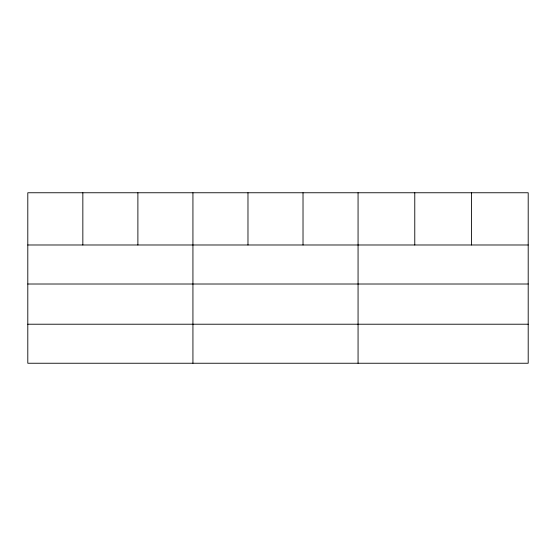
<?xml version="1.0" encoding="UTF-8"?>
<svg xmlns="http://www.w3.org/2000/svg" width="556" height="556" viewBox="0 0 556 556"><rect width="100%" height="100%" fill="white"/><g stroke="black" fill="none" stroke-linecap="round" stroke-linejoin="round"><path stroke-width="0.83" d="M528.2 284.012L528.2 192.758L27.8 192.758L27.8 363.242L528.2 363.242L528.2 284.012L27.8 284.012M27.8 244.987L528.2 244.987M27.8 324.217L528.2 324.217M471.488 192.758L471.488 244.987M414.776 192.758L414.776 244.987M358.064 192.758L358.064 363.242M303.02 192.758L303.02 244.987M247.976 192.758L247.976 244.987M192.932 192.758L192.932 363.242M137.888 192.758L137.888 244.987M82.844 192.758L82.844 244.987"/></g></svg>
